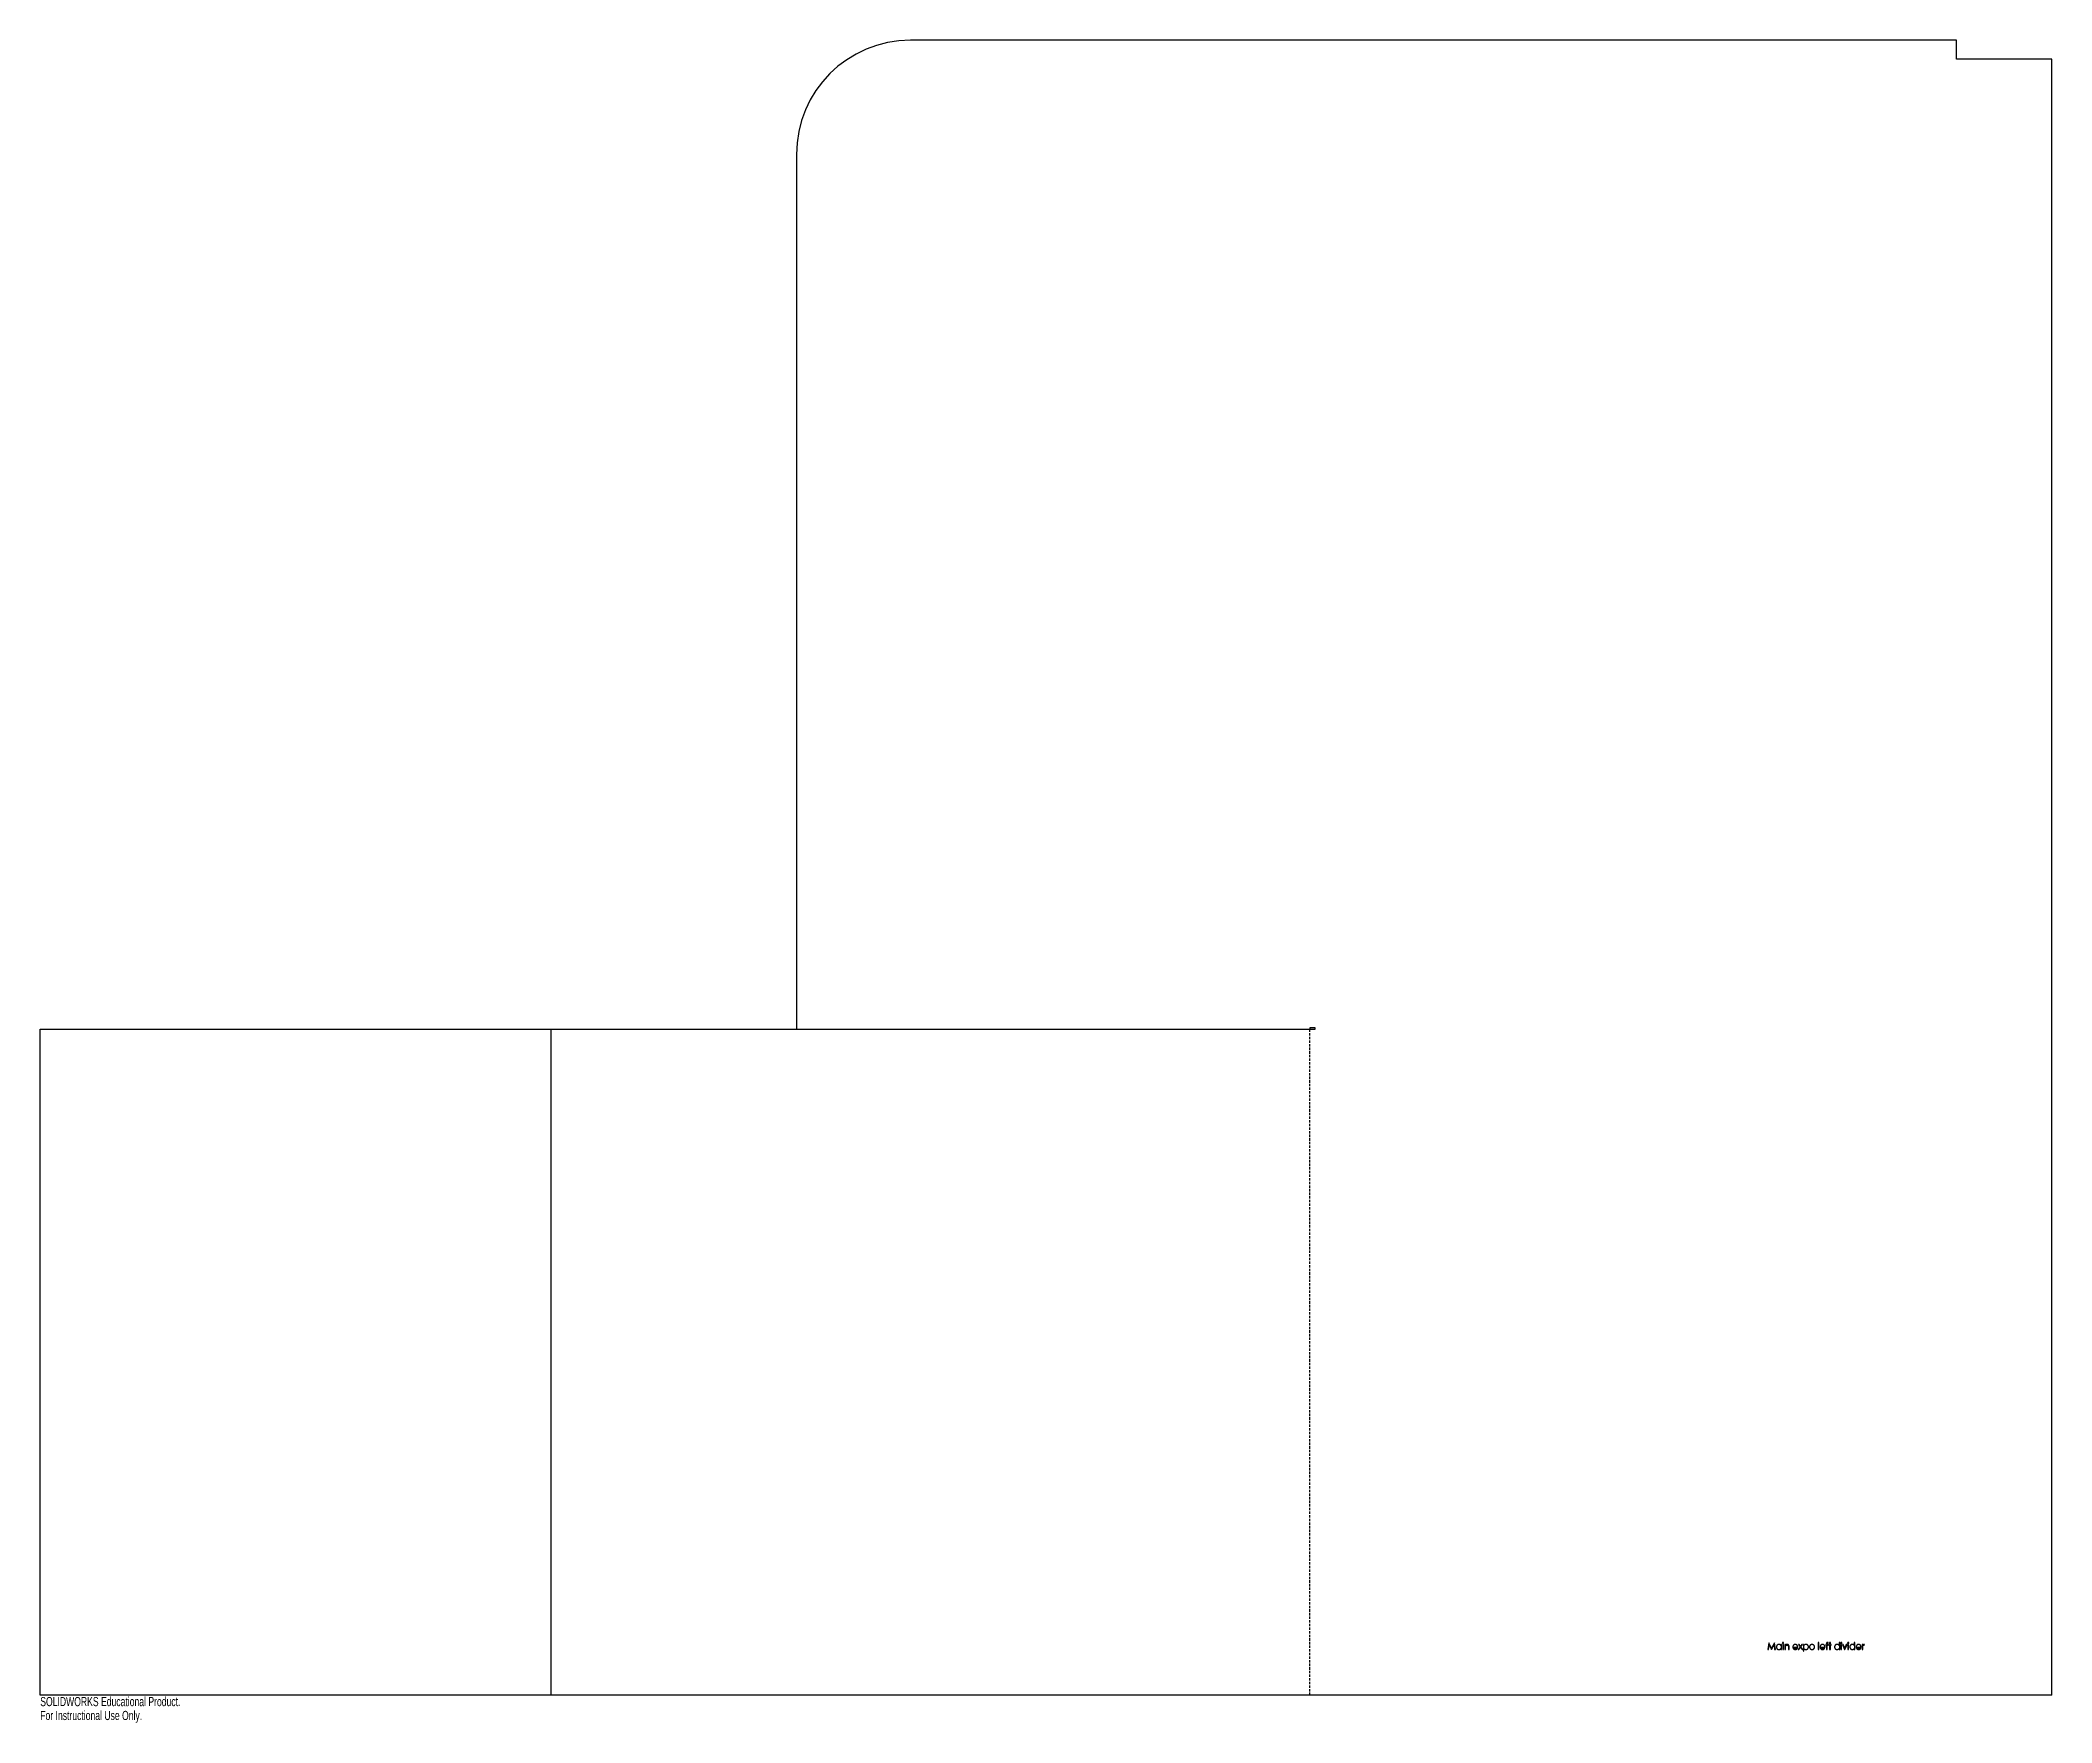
# Model space of a CAD drawing. Header units: millimetres. Extents: x -667 to 391, y -15 to 870.
import ezdxf

# ---------------------------------------------------------------- set-up
doc = ezdxf.new("R2010")
doc.units = ezdxf.units.MM
doc.linetypes.add('HIDDEN', pattern=[1.905, 1.27, -0.635])
doc.styles.add('SLDTEXTSTYLE0', font='TXT', dxfattribs={"width": 0.7})

msp = doc.modelspace()

# ---------------------------------------------------------------- linework, layer by layer
at = {"color": 7, "linetype": 'Continuous', "lineweight": 25}
for p, q in [((340.8, 870), (-209.2, 870)), ((340.8, 860), (340.8, 870)), ((390.8, 860), (340.8, 860)), ((390.8, 0), (390.8, 860)), ((-269.2, 810), (-269.2, 350)), ((-666.8, 350), (3.6, 350)), ((-666.8, 0), (-666.8, 350)), ((3.6, 350.8), (0.8, 350.8)), ((0.8, 350.8), (0.8, 350)), ((3.6, 350), (3.6, 350.8)), ((242, 27.5), (241.6, 24)), ((241.6, 24), (241.9, 24)), ((241.9, 24), (242.2, 26.5)), ((242.1, 27.5), (242, 27.5)), ((243.5, 24.6), (242.1, 27.5)), ((242.2, 26.5), (243.5, 24)), ((245, 27.5), (243.5, 24.6)), ((243.5, 24), (244.8, 26.5)), ((243.5, 24), (243.5, 24)), ((244.8, 26.5), (245.1, 24)), ((245.5, 24), (245, 27.5)), ((245, 27.5), (245, 27.5)), ((245.1, 24), (245.5, 24)), ((248.7, 26.6), (248.4, 26.6)), ((248.4, 26.6), (248.4, 26.1)), ((248.4, 24.4), (248.4, 24)), ((248.4, 24), (248.7, 24)), ((248.7, 24), (248.7, 26.6)), ((249.7, 26.6), (249.4, 26.6)), ((249.4, 26.6), (249.4, 24)), ((249.4, 24), (249.7, 24)), ((249.7, 24), (249.7, 26.6)), ((250.8, 26.6), (250.4, 26.6)), ((250.4, 26.6), (250.4, 24)), ((250.4, 24), (250.8, 24)), ((250.8, 26.1), (250.8, 26.6)), ((250.8, 24), (250.8, 24.9)), ((252.4, 25.2), (252.4, 24)), ((252.4, 24), (252.7, 24)), ((252.7, 24), (252.7, 25.3)), ((255, 25.2), (257.3, 25.2)), ((257.1, 24.7), (256.9, 24.8)), ((258.5, 25.4), (257.5, 24)), ((257.5, 24), (257.9, 24)), ((258, 26.6), (257.7, 26.6)), ((257.7, 26.6), (258.5, 25.4)), ((257.9, 24), (258.7, 25.1)), ((258.7, 25.6), (258, 26.6)), ((259.4, 26.6), (258.7, 25.6)), ((258.7, 25.1), (259.5, 24)), ((258.9, 25.4), (259.7, 26.6)), ((259.9, 24), (258.9, 25.4)), ((259.7, 26.6), (259.4, 26.6)), ((259.5, 24), (259.9, 24)), ((260.5, 26.6), (260.2, 26.6)), ((260.2, 26.6), (260.2, 23.1)), ((260.2, 23.1), (260.5, 23.1)), ((260.5, 26.1), (260.5, 26.6)), ((260.5, 23.1), (260.5, 24.5)), ((268.3, 27.6), (268, 27.6)), ((268, 27.6), (268, 24)), ((268, 24), (268.3, 24)), ((268.3, 24), (268.3, 27.6)), ((269.3, 25.2), (271.6, 25.2)), ((271.4, 24.7), (271.2, 24.8)), ((272.4, 26.6), (272, 26.6)), ((272, 26.6), (272, 26.2)), ((272, 26.2), (272.4, 26.2)), ((272.4, 27), (272.4, 26.6)), ((272.4, 26.2), (272.4, 24)), ((272.4, 24), (272.7, 24)), ((272.7, 26.6), (272.7, 26.9)), ((273.2, 26.6), (272.7, 26.6)), ((272.7, 24), (272.7, 26.2)), ((272.7, 26.2), (273.2, 26.2)), ((273.2, 26.2), (273.2, 26.6)), ((273.3, 27.2), (273.3, 27.6)), ((273.6, 26.6), (273.6, 26.2)), ((274, 26.6), (273.6, 26.6)), ((273.6, 26.2), (274, 26.2)), ((274.4, 27.6), (274, 27.6)), ((274, 27.6), (274, 26.6)), ((274, 26.2), (274, 24)), ((274, 24), (274.4, 24)), ((274.4, 26.6), (274.4, 27.6)), ((274.8, 26.6), (274.4, 26.6)), ((274.4, 24), (274.4, 26.2)), ((274.4, 26.2), (274.8, 26.2)), ((274.8, 26.2), (274.8, 26.6)), ((279.3, 27.6), (279, 27.6)), ((279, 27.6), (279, 26.1)), ((279, 24.4), (279, 24)), ((279, 24), (279.3, 24)), ((279.3, 24), (279.3, 27.6)), ((280.3, 26.6), (280, 26.6)), ((280, 26.6), (280, 24)), ((280, 24), (280.3, 24)), ((280.3, 24), (280.3, 26.6)), ((281.1, 26.6), (280.8, 26.6)), ((280.8, 26.6), (281.9, 24)), ((282, 24.7), (281.1, 26.6)), ((281.9, 24), (282, 24)), ((282, 24), (283.2, 26.6)), ((282.8, 26.6), (282, 24.7)), ((283.2, 26.6), (282.8, 26.6)), ((284, 26.6), (283.6, 26.6)), ((283.6, 26.6), (283.6, 24)), ((283.6, 24), (284, 24)), ((284, 24), (284, 26.6)), ((287.3, 27.6), (287, 27.6)), ((287, 27.6), (287, 26.1)), ((287, 24.4), (287, 24)), ((287, 24), (287.3, 24)), ((287.3, 24), (287.3, 27.6)), ((288.3, 25.2), (290.6, 25.2)), ((290.4, 24.7), (290.1, 24.8)), ((291.4, 26.6), (291.1, 26.6)), ((291.1, 26.6), (291.1, 24)), ((291.1, 24), (291.4, 24)), ((291.4, 26.2), (291.4, 26.6)), ((291.4, 24), (291.4, 24.9)), ((292.1, 26.2), (292.3, 26.5)), ((390.8, 0), (-666.8, 0))]:
    msp.add_line(p, q, dxfattribs=at)
at = {"color": 7, "linetype": 'Continuous'}
msp.add_line((-398.2, 0), (-398.2, 350), dxfattribs=at)
at = {"color": 7, "linetype": 'HIDDEN'}
msp.add_line((0.7, 0), (0.7, 350), dxfattribs=at)
at = {"color": 7, "linetype": 'Continuous', "lineweight": 25}
msp.add_arc((-209.2, 810), 60, 90, 180, dxfattribs=at)
for points, knots in [([(247.3, 26.6), (247.3, 26.6), (247.1, 26.6), (247, 26.5), (246.8, 26.5), (246.7, 26.5), (246.6, 26.4), (246.5, 26.3), (246.4, 26.2), (246.3, 26.1), (246.2, 26), (246.2, 25.9), (246.1, 25.8), (246.1, 25.7), (246, 25.5), (246, 25.4), (246, 25.3)], [0, 0, 0, 0, 0.128369, 0.190418, 0.251921, 0.313274, 0.375086, 0.438389, 0.503209, 0.567967, 0.630868, 0.691997, 0.752426, 0.813096, 0.873921, 1, 1, 1, 1]), ([(246, 25.3), (246, 25.2), (246, 25.1), (246.1, 24.9), (246.1, 24.8), (246.2, 24.7), (246.2, 24.5), (246.3, 24.4), (246.4, 24.3), (246.5, 24.2), (246.6, 24.2), (246.7, 24.1), (246.8, 24), (246.9, 24), (247.1, 24), (247.2, 24), (247.3, 24)], [0, 0, 0, 0, 0.128099, 0.189669, 0.250706, 0.311891, 0.373265, 0.435809, 0.500424, 0.565061, 0.627671, 0.689332, 0.75007, 0.810996, 0.872567, 1, 1, 1, 1]), ([(248.4, 26.1), (248.3, 26.2), (248.2, 26.3), (248.1, 26.4), (247.9, 26.5), (247.8, 26.5), (247.6, 26.6), (247.4, 26.6), (247.3, 26.6)], [0, 0, 0, 0, 0.261894, 0.385202, 0.504745, 0.623985, 0.745346, 1, 1, 1, 1]), ([(247.3, 24), (247.4, 24), (247.6, 24), (247.8, 24), (247.9, 24.1), (248, 24.1), (248.2, 24.2), (248.3, 24.4), (248.4, 24.4)], [0, 0, 0, 0, 0.251855, 0.3727, 0.492835, 0.61373, 0.737915, 1, 1, 1, 1]), ([(249.5, 27.6), (249.5, 27.6), (249.4, 27.6), (249.4, 27.6), (249.3, 27.6), (249.3, 27.5), (249.2, 27.5), (249.2, 27.4), (249.2, 27.4)], [0, 0, 0, 0, 0.255106, 0.381885, 0.510255, 0.636563, 0.757851, 1, 1, 1, 1]), ([(249.2, 27.4), (249.2, 27.3), (249.2, 27.3), (249.3, 27.2), (249.3, 27.2), (249.4, 27.1), (249.4, 27.1), (249.5, 27.1), (249.5, 27.1)], [0, 0, 0, 0, 0.238915, 0.359557, 0.486635, 0.615787, 0.743339, 1, 1, 1, 1]), ([(249.8, 27.4), (249.8, 27.4), (249.8, 27.5), (249.8, 27.5), (249.7, 27.6), (249.7, 27.6), (249.6, 27.6), (249.6, 27.6), (249.5, 27.6)], [0, 0, 0, 0, 0.24077, 0.361368, 0.48802, 0.615659, 0.741716, 1, 1, 1, 1]), ([(249.5, 27.1), (249.6, 27.1), (249.6, 27.1), (249.7, 27.1), (249.7, 27.2), (249.8, 27.2), (249.8, 27.3), (249.8, 27.3), (249.8, 27.4)], [0, 0, 0, 0, 0.25985, 0.386671, 0.515083, 0.642503, 0.762454, 1, 1, 1, 1]), ([(251.7, 26.6), (251.6, 26.6), (251.5, 26.6), (251.3, 26.5), (251.2, 26.5), (251.1, 26.4), (250.9, 26.3), (250.8, 26.2), (250.8, 26.1)], [0, 0, 0, 0, 0.243411, 0.36189, 0.48007, 0.601012, 0.726431, 1, 1, 1, 1]), ([(250.8, 25.6), (250.8, 25.7), (250.8, 25.7), (250.9, 25.8), (250.9, 25.9), (251, 25.9), (251, 26), (251.1, 26), (251.1, 26.1), (251.2, 26.1), (251.3, 26.2), (251.3, 26.2), (251.4, 26.2), (251.5, 26.3), (251.6, 26.3), (251.6, 26.3), (251.7, 26.3)], [0, 0, 0, 0, 0.123883, 0.184782, 0.245602, 0.307065, 0.369229, 0.432026, 0.49708, 0.561852, 0.625426, 0.687649, 0.74977, 0.811016, 0.873373, 1, 1, 1, 1]), ([(250.8, 24.9), (250.8, 25), (250.8, 25.1), (250.8, 25.2), (250.8, 25.3), (250.8, 25.4), (250.8, 25.5), (250.8, 25.6), (250.8, 25.6)], [0, 0, 0, 0, 0.333601, 0.479157, 0.61054, 0.728948, 0.832385, 1, 1, 1, 1]), ([(252.7, 25.3), (252.7, 25.4), (252.7, 25.5), (252.7, 25.7), (252.7, 25.8), (252.6, 25.8), (252.6, 25.9), (252.6, 26), (252.6, 26.1), (252.5, 26.2), (252.4, 26.3), (252.4, 26.4), (252.2, 26.5), (252.1, 26.5), (252, 26.6), (251.8, 26.6), (251.7, 26.6)], [0, 0, 0, 0, 0.131726, 0.190668, 0.245197, 0.295509, 0.341244, 0.383386, 0.42144, 0.492956, 0.562869, 0.633024, 0.704457, 0.776512, 0.848822, 1, 1, 1, 1]), ([(251.7, 26.3), (251.8, 26.3), (251.9, 26.3), (252, 26.2), (252.1, 26.2), (252.2, 26.1), (252.3, 26), (252.3, 25.9), (252.3, 25.8)], [0, 0, 0, 0, 0.270019, 0.390719, 0.506822, 0.621524, 0.739167, 1, 1, 1, 1]), ([(252.3, 25.8), (252.3, 25.8), (252.4, 25.7), (252.4, 25.6), (252.4, 25.6), (252.4, 25.5), (252.4, 25.4), (252.4, 25.3), (252.4, 25.2)], [0, 0, 0, 0, 0.158517, 0.25992, 0.376746, 0.510174, 0.65789, 1, 1, 1, 1]), ([(255, 26.1), (254.9, 26.1), (254.8, 26), (254.8, 25.8), (254.7, 25.7), (254.7, 25.6), (254.7, 25.5), (254.7, 25.3), (254.7, 25.3)], [0, 0, 0, 0, 0.253422, 0.376704, 0.499449, 0.622572, 0.746232, 1, 1, 1, 1]), ([(254.7, 25.3), (254.7, 25.2), (254.7, 25.1), (254.7, 24.9), (254.7, 24.8), (254.8, 24.7), (254.9, 24.6), (254.9, 24.5), (255, 24.4), (255.1, 24.3), (255.2, 24.2), (255.3, 24.1), (255.4, 24.1), (255.5, 24), (255.7, 24), (255.9, 24), (255.9, 24)], [0, 0, 0, 0, 0.12108, 0.180068, 0.23919, 0.298706, 0.358881, 0.420369, 0.483448, 0.546566, 0.608699, 0.670186, 0.731865, 0.795203, 0.860371, 1, 1, 1, 1]), ([(256, 26.6), (255.9, 26.6), (255.7, 26.6), (255.5, 26.5), (255.4, 26.5), (255.3, 26.4), (255.1, 26.3), (255, 26.2), (255, 26.1)], [0, 0, 0, 0, 0.260241, 0.383675, 0.50466, 0.625357, 0.746411, 1, 1, 1, 1]), ([(255.9, 24.3), (255.8, 24.3), (255.8, 24.3), (255.6, 24.3), (255.5, 24.3), (255.5, 24.4), (255.4, 24.4), (255.3, 24.5), (255.3, 24.5), (255.2, 24.6), (255.1, 24.7), (255.1, 24.7), (255, 24.8), (255, 24.9), (255, 25), (255, 25.1), (255, 25.2)], [0, 0, 0, 0, 0.127669, 0.188951, 0.249055, 0.309071, 0.369222, 0.430175, 0.492602, 0.555347, 0.616963, 0.678171, 0.739247, 0.801609, 0.865524, 1, 1, 1, 1]), ([(256.9, 24.8), (256.8, 24.7), (256.7, 24.6), (256.6, 24.5), (256.6, 24.5), (256.5, 24.4), (256.4, 24.4), (256.4, 24.4), (256.3, 24.3), (256.2, 24.3), (256.1, 24.3), (256, 24.3), (255.9, 24.3)], [0, 0, 0, 0, 0.207935, 0.294694, 0.369732, 0.440831, 0.514251, 0.59139, 0.672274, 0.754341, 0.836121, 1, 1, 1, 1]), ([(255.9, 24), (256, 24), (256.2, 24), (256.3, 24), (256.4, 24), (256.5, 24.1), (256.6, 24.1), (256.7, 24.2), (256.8, 24.3), (256.9, 24.3), (257, 24.5), (257.1, 24.6), (257.1, 24.7)], [0, 0, 0, 0, 0.178106, 0.261328, 0.341557, 0.420008, 0.498097, 0.5754, 0.653645, 0.734126, 0.818339, 1, 1, 1, 1]), ([(257, 26.1), (256.9, 26.2), (256.8, 26.3), (256.7, 26.4), (256.5, 26.5), (256.4, 26.5), (256.2, 26.6), (256.1, 26.6), (256, 26.6)], [0, 0, 0, 0, 0.255257, 0.377248, 0.497742, 0.61812, 0.740967, 1, 1, 1, 1]), ([(257.3, 25.2), (257.3, 25.3), (257.3, 25.4), (257.2, 25.6), (257.2, 25.7), (257.2, 25.8), (257.1, 25.9), (257, 26), (257, 26.1)], [0, 0, 0, 0, 0.270382, 0.39846, 0.52275, 0.643826, 0.763745, 1, 1, 1, 1]), ([(261.6, 26.6), (261.5, 26.6), (261.3, 26.6), (261.1, 26.5), (261, 26.5), (260.9, 26.4), (260.7, 26.3), (260.6, 26.2), (260.5, 26.1)], [0, 0, 0, 0, 0.253852, 0.374822, 0.494229, 0.613939, 0.736955, 1, 1, 1, 1]), ([(260.5, 24.5), (260.6, 24.4), (260.7, 24.3), (260.9, 24.1), (261, 24.1), (261.1, 24), (261.3, 24), (261.5, 24), (261.6, 24)], [0, 0, 0, 0, 0.262003, 0.386599, 0.507884, 0.62877, 0.749452, 1, 1, 1, 1]), ([(262.9, 25.3), (262.9, 25.4), (262.9, 25.5), (262.9, 25.7), (262.8, 25.8), (262.8, 25.9), (262.7, 26), (262.6, 26.1), (262.5, 26.2), (262.4, 26.3), (262.3, 26.4), (262.2, 26.5), (262.1, 26.5), (262, 26.5), (261.8, 26.6), (261.7, 26.6), (261.6, 26.6)], [0, 0, 0, 0, 0.126015, 0.186809, 0.247448, 0.307846, 0.369121, 0.43199, 0.496715, 0.561502, 0.624773, 0.686554, 0.747875, 0.809347, 0.871364, 1, 1, 1, 1]), ([(261.6, 24), (261.7, 24), (261.8, 24), (262, 24), (262.1, 24), (262.2, 24.1), (262.3, 24.2), (262.4, 24.2), (262.5, 24.3), (262.6, 24.4), (262.7, 24.5), (262.8, 24.7), (262.8, 24.8), (262.9, 24.9), (262.9, 25.1), (262.9, 25.2), (262.9, 25.3)], [0, 0, 0, 0, 0.1277, 0.18924, 0.250135, 0.310843, 0.372472, 0.435051, 0.499654, 0.564237, 0.62675, 0.688267, 0.74942, 0.810426, 0.871966, 1, 1, 1, 1]), ([(263.8, 26.2), (263.8, 26.1), (263.7, 26), (263.6, 25.9), (263.5, 25.8), (263.5, 25.6), (263.5, 25.5), (263.5, 25.4), (263.5, 25.3)], [0, 0, 0, 0, 0.253759, 0.377286, 0.498912, 0.621321, 0.744762, 1, 1, 1, 1]), ([(263.5, 25.3), (263.5, 25.2), (263.5, 25.1), (263.5, 24.9), (263.5, 24.8), (263.6, 24.7), (263.7, 24.6), (263.7, 24.4), (263.8, 24.3), (263.9, 24.3), (264, 24.2), (264.1, 24.1), (264.3, 24), (264.4, 24), (264.6, 24), (264.7, 24), (264.8, 24)], [0, 0, 0, 0, 0.123182, 0.183034, 0.242866, 0.302517, 0.363315, 0.425069, 0.489042, 0.553087, 0.615445, 0.677286, 0.739175, 0.801676, 0.865365, 1, 1, 1, 1]), ([(264.8, 26.6), (264.7, 26.6), (264.5, 26.6), (264.4, 26.5), (264.2, 26.5), (264.1, 26.4), (264, 26.3), (263.9, 26.2), (263.8, 26.2)], [0, 0, 0, 0, 0.258712, 0.382089, 0.503564, 0.625181, 0.747287, 1, 1, 1, 1]), ([(265.8, 26.2), (265.7, 26.2), (265.6, 26.3), (265.4, 26.4), (265.3, 26.5), (265.2, 26.5), (265, 26.6), (264.9, 26.6), (264.8, 26.6)], [0, 0, 0, 0, 0.253129, 0.375307, 0.496196, 0.617866, 0.741668, 1, 1, 1, 1]), ([(264.8, 24), (264.9, 24), (265, 24), (265.2, 24), (265.3, 24), (265.4, 24.1), (265.5, 24.2), (265.6, 24.3), (265.7, 24.3), (265.8, 24.4), (265.9, 24.6), (266, 24.7), (266, 24.8), (266.1, 24.9), (266.1, 25.1), (266.1, 25.2), (266.1, 25.3)], [0, 0, 0, 0, 0.134134, 0.197903, 0.260483, 0.322146, 0.383778, 0.446215, 0.510341, 0.574395, 0.636226, 0.697102, 0.756828, 0.816735, 0.876663, 1, 1, 1, 1]), ([(266.1, 25.3), (266.1, 25.4), (266.1, 25.5), (266.1, 25.6), (266, 25.8), (266, 25.9), (265.9, 26), (265.8, 26.1), (265.8, 26.2)], [0, 0, 0, 0, 0.255435, 0.378632, 0.501466, 0.623494, 0.746166, 1, 1, 1, 1]), ([(269.3, 26.1), (269.2, 26.1), (269.2, 26), (269.1, 25.8), (269, 25.7), (269, 25.6), (269, 25.5), (269, 25.3), (269, 25.3)], [0, 0, 0, 0, 0.253422, 0.376704, 0.499449, 0.622572, 0.746232, 1, 1, 1, 1]), ([(269, 25.3), (269, 25.2), (269, 25.1), (269, 24.9), (269.1, 24.8), (269.1, 24.7), (269.2, 24.6), (269.2, 24.5), (269.3, 24.4), (269.4, 24.3), (269.5, 24.2), (269.6, 24.1), (269.7, 24.1), (269.8, 24), (270, 24), (270.2, 24), (270.3, 24)], [0, 0, 0, 0, 0.12108, 0.180068, 0.23919, 0.298706, 0.358881, 0.420369, 0.483448, 0.546566, 0.608699, 0.670186, 0.731865, 0.795203, 0.860371, 1, 1, 1, 1]), ([(270.3, 26.6), (270.2, 26.6), (270, 26.6), (269.8, 26.5), (269.7, 26.5), (269.6, 26.4), (269.4, 26.3), (269.3, 26.2), (269.3, 26.1)], [0, 0, 0, 0, 0.260241, 0.383675, 0.50466, 0.625357, 0.746411, 1, 1, 1, 1]), ([(270.2, 24.3), (270.2, 24.3), (270.1, 24.3), (269.9, 24.3), (269.9, 24.3), (269.8, 24.4), (269.7, 24.4), (269.6, 24.5), (269.6, 24.5), (269.5, 24.6), (269.4, 24.7), (269.4, 24.7), (269.4, 24.8), (269.3, 24.9), (269.3, 25), (269.3, 25.1), (269.3, 25.2)], [0, 0, 0, 0, 0.127669, 0.188951, 0.249055, 0.309071, 0.369222, 0.430175, 0.492602, 0.555347, 0.616963, 0.678171, 0.739247, 0.801609, 0.865524, 1, 1, 1, 1]), ([(271.2, 24.8), (271.1, 24.7), (271.1, 24.6), (271, 24.5), (270.9, 24.5), (270.8, 24.4), (270.8, 24.4), (270.7, 24.4), (270.6, 24.3), (270.5, 24.3), (270.4, 24.3), (270.3, 24.3), (270.2, 24.3)], [0, 0, 0, 0, 0.207935, 0.294694, 0.369732, 0.440831, 0.514251, 0.59139, 0.672274, 0.754341, 0.836121, 1, 1, 1, 1]), ([(271.3, 26.1), (271.2, 26.2), (271.1, 26.3), (271, 26.4), (270.9, 26.5), (270.7, 26.5), (270.5, 26.6), (270.4, 26.6), (270.3, 26.6)], [0, 0, 0, 0, 0.255257, 0.377248, 0.497742, 0.61812, 0.740967, 1, 1, 1, 1]), ([(270.3, 24), (270.3, 24), (270.5, 24), (270.6, 24), (270.8, 24), (270.9, 24.1), (271, 24.1), (271.1, 24.2), (271.1, 24.3), (271.2, 24.3), (271.3, 24.5), (271.4, 24.6), (271.4, 24.7)], [0, 0, 0, 0, 0.178106, 0.261328, 0.341557, 0.420008, 0.498097, 0.5754, 0.653645, 0.734126, 0.818339, 1, 1, 1, 1]), ([(271.6, 25.2), (271.6, 25.3), (271.6, 25.4), (271.5, 25.6), (271.5, 25.7), (271.5, 25.8), (271.4, 25.9), (271.3, 26), (271.3, 26.1)], [0, 0, 0, 0, 0.270382, 0.39846, 0.52275, 0.643826, 0.763745, 1, 1, 1, 1]), ([(272.9, 27.6), (272.8, 27.6), (272.8, 27.6), (272.7, 27.6), (272.6, 27.6), (272.6, 27.5), (272.5, 27.5), (272.5, 27.4), (272.4, 27.4), (272.4, 27.3), (272.4, 27.3), (272.4, 27.3), (272.4, 27.2), (272.4, 27.2), (272.4, 27.1), (272.4, 27), (272.4, 27)], [0, 0, 0, 0, 0.16461, 0.240355, 0.313698, 0.383938, 0.451083, 0.516827, 0.583095, 0.61837, 0.658496, 0.703358, 0.752084, 0.807052, 0.866144, 1, 1, 1, 1]), ([(272.7, 26.9), (272.7, 26.9), (272.7, 27), (272.7, 27.1), (272.7, 27.1), (272.7, 27.1), (272.7, 27.1), (272.7, 27.2), (272.7, 27.2), (272.7, 27.2), (272.7, 27.2), (272.8, 27.3), (272.8, 27.3), (272.8, 27.3), (272.9, 27.3), (272.9, 27.3), (273, 27.3)], [0, 0, 0, 0, 0.177182, 0.250494, 0.316567, 0.371666, 0.418491, 0.455466, 0.483325, 0.531454, 0.583012, 0.639224, 0.702281, 0.770576, 0.841276, 1, 1, 1, 1]), ([(273.3, 27.6), (273.2, 27.6), (273.1, 27.6), (273, 27.6), (272.9, 27.6)], [0, 0, 0, 0, 0.546137, 1, 1, 1, 1]), ([(273, 27.3), (273, 27.3), (273.1, 27.3), (273.2, 27.3), (273.3, 27.2)], [0, 0, 0, 0, 0.446972, 1, 1, 1, 1]), ([(277.9, 26.6), (277.9, 26.6), (277.7, 26.6), (277.6, 26.5), (277.4, 26.5), (277.3, 26.5), (277.2, 26.4), (277.1, 26.3), (277, 26.2), (276.9, 26.1), (276.8, 26), (276.8, 25.9), (276.7, 25.8), (276.7, 25.7), (276.6, 25.5), (276.6, 25.4), (276.6, 25.3)], [0, 0, 0, 0, 0.128369, 0.190418, 0.251921, 0.313274, 0.375086, 0.438389, 0.503209, 0.567967, 0.630868, 0.691997, 0.752426, 0.813096, 0.873921, 1, 1, 1, 1]), ([(276.6, 25.3), (276.6, 25.2), (276.6, 25.1), (276.7, 24.9), (276.7, 24.8), (276.8, 24.7), (276.8, 24.5), (276.9, 24.4), (277, 24.3), (277.1, 24.2), (277.2, 24.2), (277.3, 24.1), (277.4, 24), (277.5, 24), (277.7, 24), (277.8, 24), (277.9, 24)], [0, 0, 0, 0, 0.128099, 0.189669, 0.250706, 0.311891, 0.373265, 0.435809, 0.500424, 0.565061, 0.627671, 0.689332, 0.75007, 0.810996, 0.872567, 1, 1, 1, 1]), ([(279, 26.1), (278.9, 26.1), (278.8, 26.3), (278.7, 26.4), (278.5, 26.5), (278.4, 26.5), (278.2, 26.6), (278.1, 26.6), (277.9, 26.6)], [0, 0, 0, 0, 0.261489, 0.385247, 0.505898, 0.62579, 0.747015, 1, 1, 1, 1]), ([(277.9, 24), (278, 24), (278.2, 24), (278.4, 24), (278.5, 24.1), (278.6, 24.1), (278.8, 24.2), (278.9, 24.4), (279, 24.4)], [0, 0, 0, 0, 0.251855, 0.3727, 0.492835, 0.61373, 0.737915, 1, 1, 1, 1]), ([(280.1, 27.6), (280.1, 27.6), (280, 27.6), (280, 27.6), (279.9, 27.6), (279.9, 27.5), (279.8, 27.5), (279.8, 27.4), (279.8, 27.4)], [0, 0, 0, 0, 0.255106, 0.381885, 0.510255, 0.636563, 0.757851, 1, 1, 1, 1]), ([(279.8, 27.4), (279.8, 27.3), (279.8, 27.3), (279.9, 27.2), (279.9, 27.2), (280, 27.1), (280, 27.1), (280.1, 27.1), (280.1, 27.1)], [0, 0, 0, 0, 0.238915, 0.359557, 0.486635, 0.615787, 0.743339, 1, 1, 1, 1]), ([(280.4, 27.4), (280.4, 27.4), (280.4, 27.5), (280.4, 27.5), (280.3, 27.6), (280.3, 27.6), (280.2, 27.6), (280.2, 27.6), (280.1, 27.6)], [0, 0, 0, 0, 0.24077, 0.361368, 0.48802, 0.615659, 0.741716, 1, 1, 1, 1]), ([(280.1, 27.1), (280.2, 27.1), (280.2, 27.1), (280.3, 27.1), (280.3, 27.2), (280.4, 27.2), (280.4, 27.3), (280.4, 27.3), (280.4, 27.4)], [0, 0, 0, 0, 0.25985, 0.386671, 0.515083, 0.642503, 0.762454, 1, 1, 1, 1]), ([(283.8, 27.6), (283.8, 27.6), (283.7, 27.6), (283.6, 27.6), (283.6, 27.6), (283.6, 27.5), (283.5, 27.5), (283.5, 27.4), (283.5, 27.4)], [0, 0, 0, 0, 0.255106, 0.381885, 0.510255, 0.636563, 0.757851, 1, 1, 1, 1]), ([(283.5, 27.4), (283.5, 27.3), (283.5, 27.3), (283.6, 27.2), (283.6, 27.2), (283.6, 27.1), (283.7, 27.1), (283.8, 27.1), (283.8, 27.1)], [0, 0, 0, 0, 0.238915, 0.359557, 0.486635, 0.615787, 0.743339, 1, 1, 1, 1]), ([(284.1, 27.4), (284.1, 27.4), (284.1, 27.5), (284.1, 27.5), (284, 27.6), (284, 27.6), (283.9, 27.6), (283.8, 27.6), (283.8, 27.6)], [0, 0, 0, 0, 0.24077, 0.361368, 0.48802, 0.615659, 0.741716, 1, 1, 1, 1]), ([(283.8, 27.1), (283.8, 27.1), (283.9, 27.1), (284, 27.1), (284, 27.2), (284.1, 27.2), (284.1, 27.3), (284.1, 27.3), (284.1, 27.4)], [0, 0, 0, 0, 0.25985, 0.386671, 0.515083, 0.642503, 0.762454, 1, 1, 1, 1]), ([(286, 26.6), (285.9, 26.6), (285.8, 26.6), (285.6, 26.5), (285.5, 26.5), (285.3, 26.5), (285.2, 26.4), (285.1, 26.3), (285, 26.2), (284.9, 26.1), (284.9, 26), (284.8, 25.9), (284.7, 25.8), (284.7, 25.7), (284.6, 25.5), (284.6, 25.4), (284.6, 25.3)], [0, 0, 0, 0, 0.128369, 0.190418, 0.251921, 0.313274, 0.375086, 0.438389, 0.503209, 0.567967, 0.630868, 0.691997, 0.752426, 0.813096, 0.873921, 1, 1, 1, 1]), ([(284.6, 25.3), (284.6, 25.2), (284.6, 25.1), (284.7, 24.9), (284.7, 24.8), (284.8, 24.7), (284.9, 24.5), (284.9, 24.4), (285, 24.3), (285.1, 24.2), (285.2, 24.2), (285.3, 24.1), (285.5, 24), (285.6, 24), (285.7, 24), (285.9, 24), (286, 24)], [0, 0, 0, 0, 0.128099, 0.189669, 0.250706, 0.311891, 0.373265, 0.435809, 0.500424, 0.565061, 0.627671, 0.689332, 0.75007, 0.810996, 0.872567, 1, 1, 1, 1]), ([(287, 26.1), (287, 26.1), (286.8, 26.3), (286.7, 26.4), (286.6, 26.5), (286.4, 26.5), (286.2, 26.6), (286.1, 26.6), (286, 26.6)], [0, 0, 0, 0, 0.261489, 0.385247, 0.505898, 0.62579, 0.747015, 1, 1, 1, 1]), ([(286, 24), (286.1, 24), (286.2, 24), (286.4, 24), (286.5, 24.1), (286.7, 24.1), (286.8, 24.2), (286.9, 24.4), (287, 24.4)], [0, 0, 0, 0, 0.251855, 0.3727, 0.492835, 0.61373, 0.737915, 1, 1, 1, 1]), ([(288.3, 26.1), (288.2, 26.1), (288.1, 26), (288.1, 25.8), (288, 25.7), (288, 25.6), (288, 25.5), (288, 25.3), (288, 25.3)], [0, 0, 0, 0, 0.253422, 0.376704, 0.499449, 0.622572, 0.746232, 1, 1, 1, 1]), ([(288, 25.3), (288, 25.2), (288, 25.1), (288, 24.9), (288, 24.8), (288.1, 24.7), (288.1, 24.6), (288.2, 24.5), (288.3, 24.4), (288.4, 24.3), (288.5, 24.2), (288.6, 24.1), (288.7, 24.1), (288.8, 24), (289, 24), (289.1, 24), (289.2, 24)], [0, 0, 0, 0, 0.12108, 0.180068, 0.23919, 0.298706, 0.358881, 0.420369, 0.483448, 0.546566, 0.608699, 0.670186, 0.731865, 0.795203, 0.860371, 1, 1, 1, 1]), ([(289.3, 26.6), (289.2, 26.6), (289, 26.6), (288.8, 26.5), (288.7, 26.5), (288.6, 26.4), (288.4, 26.3), (288.3, 26.2), (288.3, 26.1)], [0, 0, 0, 0, 0.260241, 0.383675, 0.50466, 0.625357, 0.746411, 1, 1, 1, 1]), ([(289.2, 24.3), (289.1, 24.3), (289, 24.3), (288.9, 24.3), (288.8, 24.3), (288.8, 24.4), (288.7, 24.4), (288.6, 24.5), (288.5, 24.5), (288.5, 24.6), (288.4, 24.7), (288.4, 24.7), (288.3, 24.8), (288.3, 24.9), (288.3, 25), (288.3, 25.1), (288.3, 25.2)], [0, 0, 0, 0, 0.127669, 0.188951, 0.249055, 0.309071, 0.369222, 0.430175, 0.492602, 0.555347, 0.616963, 0.678171, 0.739247, 0.801609, 0.865524, 1, 1, 1, 1]), ([(290.1, 24.8), (290.1, 24.7), (290, 24.6), (289.9, 24.5), (289.9, 24.5), (289.8, 24.4), (289.7, 24.4), (289.7, 24.4), (289.6, 24.3), (289.5, 24.3), (289.4, 24.3), (289.3, 24.3), (289.2, 24.3)], [0, 0, 0, 0, 0.207935, 0.294694, 0.369732, 0.440831, 0.514251, 0.59139, 0.672274, 0.754341, 0.836121, 1, 1, 1, 1]), ([(289.2, 24), (289.3, 24), (289.5, 24), (289.6, 24), (289.7, 24), (289.8, 24.1), (289.9, 24.1), (290, 24.2), (290.1, 24.3), (290.2, 24.3), (290.3, 24.5), (290.4, 24.6), (290.4, 24.7)], [0, 0, 0, 0, 0.178106, 0.261328, 0.341557, 0.420008, 0.498097, 0.5754, 0.653645, 0.734126, 0.818339, 1, 1, 1, 1]), ([(290.3, 26.1), (290.2, 26.2), (290.1, 26.3), (290, 26.4), (289.8, 26.5), (289.7, 26.5), (289.5, 26.6), (289.4, 26.6), (289.3, 26.6)], [0, 0, 0, 0, 0.255257, 0.377248, 0.497742, 0.61812, 0.740967, 1, 1, 1, 1]), ([(290.6, 25.2), (290.6, 25.3), (290.6, 25.4), (290.5, 25.6), (290.5, 25.7), (290.5, 25.8), (290.4, 25.9), (290.3, 26), (290.3, 26.1)], [0, 0, 0, 0, 0.270382, 0.39846, 0.52275, 0.643826, 0.763745, 1, 1, 1, 1]), ([(292, 26.6), (292, 26.6), (291.9, 26.6), (291.8, 26.5), (291.7, 26.5), (291.6, 26.4), (291.5, 26.3), (291.5, 26.2), (291.4, 26.2)], [0, 0, 0, 0, 0.213886, 0.324683, 0.439459, 0.561633, 0.693888, 1, 1, 1, 1]), ([(291.4, 24.9), (291.4, 25), (291.4, 25.1), (291.4, 25.3), (291.4, 25.4), (291.4, 25.5), (291.4, 25.6), (291.5, 25.7), (291.5, 25.7)], [0, 0, 0, 0, 0.343762, 0.491834, 0.624109, 0.7414, 0.843062, 1, 1, 1, 1]), ([(291.5, 25.7), (291.5, 25.8), (291.5, 25.8), (291.5, 25.9), (291.6, 26), (291.6, 26), (291.6, 26.1), (291.6, 26.1), (291.7, 26.2), (291.8, 26.2), (291.8, 26.3), (291.9, 26.3), (292, 26.3)], [0, 0, 0, 0, 0.171717, 0.250668, 0.325882, 0.396881, 0.463575, 0.52807, 0.589688, 0.704809, 0.808662, 1, 1, 1, 1]), ([(292.3, 26.5), (292.3, 26.5), (292.2, 26.6), (292.1, 26.6), (292, 26.6)], [0, 0, 0, 0, 0.536477, 1, 1, 1, 1]), ([(292, 26.3), (292, 26.3), (292.1, 26.3), (292.1, 26.3), (292.1, 26.2)], [0, 0, 0, 0, 0.43977, 1, 1, 1, 1])]:
    msp.add_open_spline(points, degree=3, knots=knots, dxfattribs=at)

# ---------------------------------------------------------------- texts
at = {"color": 7, "linetype": 'Continuous', "char_height": 4.834, "attachment_point": 1, "style": 'SLDTEXTSTYLE0'}
for s, insert in [('SOLIDWORKS Educational Product.', (-666.8, -1)), ('For Instructional Use Only.', (-666.8, -8.3))]:
    msp.add_mtext(s, dxfattribs=dict(at, insert=insert))

doc.saveas('drawing.dxf')
